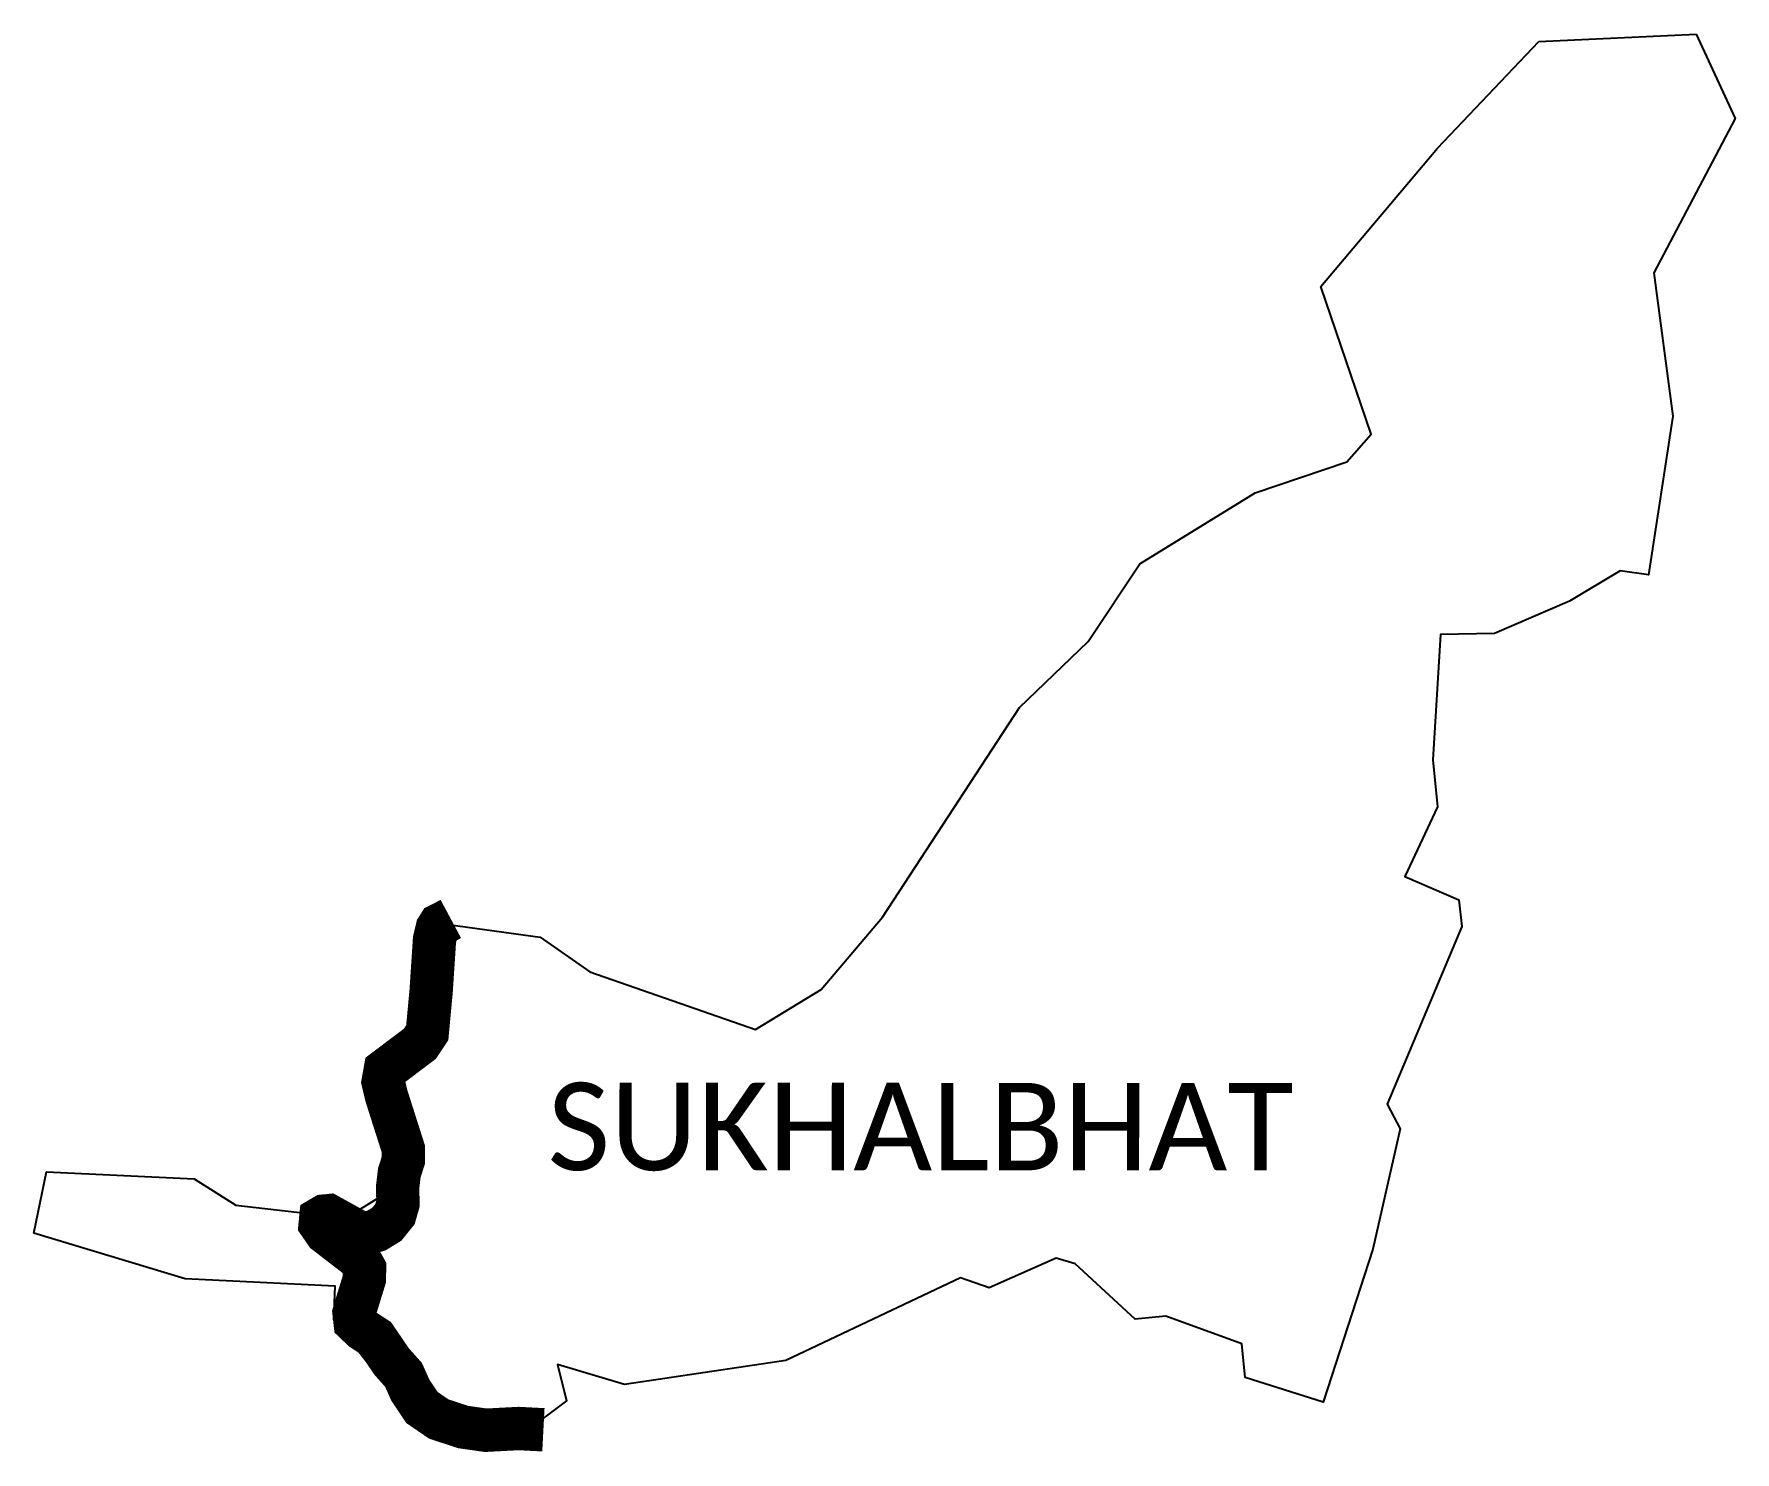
# Model space of a CAD drawing. Header units: metres. Extents: x 355371 to 357333, y 1740907 to 1742543.
import ezdxf

# ---------------------------------------------------------------- set-up
doc = ezdxf.new("R2010")
doc.units = ezdxf.units.M
for name, color, linetype in [('NATURALLY PROTECTED', 3, 'Continuous'), ('village', 4, 'Continuous'), ('VILLAGE NAME', 250, 'Continuous')]:
    doc.layers.add(name, color=color, linetype=linetype)

msp = doc.modelspace()

# ---------------------------------------------------------------- linework, layer by layer
at = {"layer": 'NATURALLY PROTECTED', "const_width": 50, "flags": 128}
msp.add_lwpolyline([(355852, 1741522), (355844.9, 1741518.2), (355838.9, 1741515.2), (355836.3, 1741511.1), (355833.2, 1741498.1), (355830.9, 1741463.5), (355829.3, 1741438.7), (355826.5, 1741408.8), (355824.8, 1741390.7), (355816.2, 1741377.9), (355800.7, 1741366.2), (355786.9, 1741355.8), (355776.4, 1741347.9), (355773.9, 1741333.9), (355777.7, 1741318.1), (355782.5, 1741302.9), (355791.7, 1741274.1), (355797.4, 1741256.2), (355797.4, 1741244.2), (355792.6, 1741229.2), (355790.6, 1741212.2), (355791.1, 1741193.8), (355787.6, 1741181.6), (355778.2, 1741169.9), (355766.4, 1741162.7), (355756.3, 1741159.7), (355753.4, 1741158.8), (355742.1, 1741162.7), (355720.1, 1741174.9), (355711.2, 1741179.8), (355706.1, 1741179.3), (355702, 1741176.9), (355701.3, 1741169.7), (355708.1, 1741159.9), (355729.9, 1741143.1), (355746.2, 1741130.5), (355752.5, 1741119.1), (355752.3, 1741106.7), (355744.4, 1741081), (355740.4, 1741067.8), (355741.6, 1741056.8), (355750.3, 1741048.5), (355765.1, 1741038.9), (355770.4, 1741031.2), (355778.6, 1741019.1), (355783.8, 1741011.5), (355797.4, 1740996.2), (355805.2, 1740978.8), (355818.7, 1740958.5), (355838.2, 1740945.2), (355866.3, 1740936), (355892.2, 1740932.3), (355930.3, 1740934.3), (355958.8, 1740932.8)], dxfattribs=at)
at = {"layer": 'village'}
for points in [[(357288.3, 1742542.5), (357333.3, 1742445), (357239.5, 1742267), (357261.5, 1742101.9), (357233.6, 1741918.8), (357200.9, 1741923.5), (357142.5, 1741888.5), (357055.8, 1741851.2), (356993.4, 1741850.1), (356984.6, 1741705.4), (356990.3, 1741651.3), (356952.3, 1741570.8), (357014.6, 1741543.9), (357018.1, 1741513.2), (356931.9, 1741308.4), (356947.1, 1741279.8), (356915.4, 1741141.3), (356858.2, 1740964.7), (356768.2, 1740993.2), (356764.3, 1741032.1), (356676.8, 1741063.9), (356641.5, 1741060.4), (356572.3, 1741124.1), (356550.2, 1741130.7), (356472.9, 1741096.5), (356440, 1741108), (356238.5, 1741012.6), (356052.2, 1740984.9), (355975.1, 1741008.1), (355985.6, 1740966.2), (355935.2, 1740928.4), (355775.3, 1740985.4), (355717, 1741059.6), (355718.5, 1741098.6), (355545.4, 1741106.8), (355371.2, 1741159.7), (355385.7, 1741230.5), (355556.1, 1741222.1), (355603.9, 1741191.9), (355731.1, 1741177.4), (355787.9, 1741212.4), (355765.5, 1741349.3), (355823.7, 1741376), (355821.5, 1741424.5), (355837.6, 1741516.9), (355955.2, 1741501.1), (356012.4, 1741460.8), (356203.5, 1741394.3), (356279.1, 1741440.4), (356349.9, 1741524.1), (356507.8, 1741766), (356587.2, 1741841.8), (356646.9, 1741931.4), (356779.7, 1742013.5), (356885.6, 1742049.2), (356913.8, 1742081.2), (356855.4, 1742251.5), (356990.1, 1742411), (357107.1, 1742533.9)], [(357107.1, 1742533.9), (357288.3, 1742542.5)]]:
    msp.add_lwpolyline(points, dxfattribs=at)

# ---------------------------------------------------------------- texts
at = {"layer": 'VILLAGE NAME', "insert": (355963.6, 1741333.1), "char_height": 100.855, "attachment_point": 1, "rotation": 359.9793}
msp.add_mtext_dynamic_manual_height_columns('{\\fCalibri|b0|i0|c0|p34;SUKHALBHAT}', width=995.212, gutter_width=504.3, heights=[0], dxfattribs=at)

doc.saveas('drawing.dxf')
